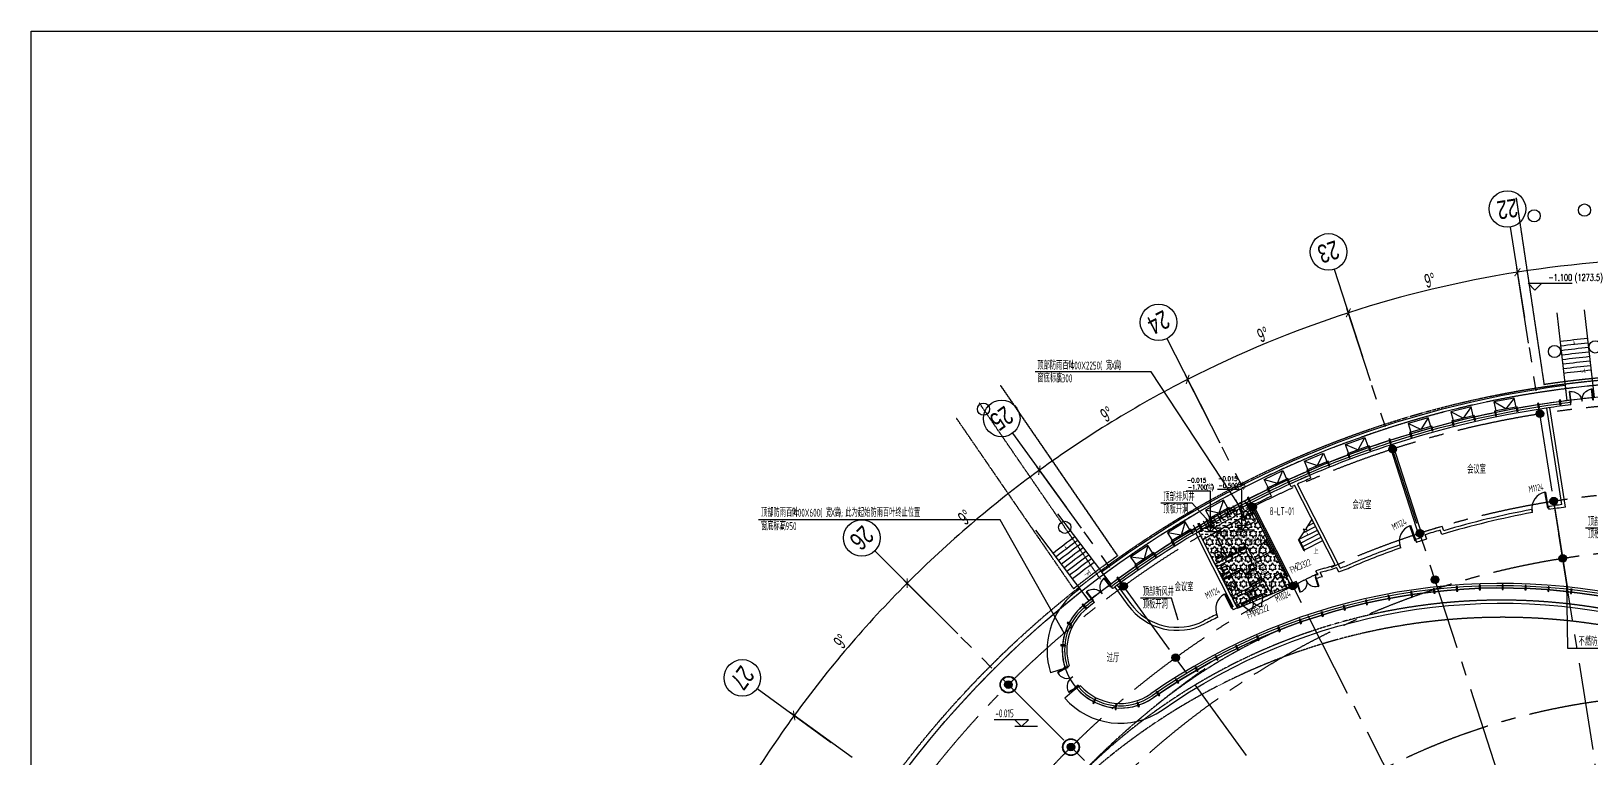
# Model space of a CAD drawing. Extents: x 104132 to 3338343, y -1228862 to 1409848.
# Drawn here: x 104132 to 206490, y 136623 to 184338 of the extents above; entities that cross this region are included whole.
import ezdxf
from ezdxf.enums import TextEntityAlignment as Align

# ---------------------------------------------------------------- set-up
doc = ezdxf.new("R2010")
doc.units = 0
for name, pattern in [('CENTER', [50.8, 31.75, -6.35, 6.35, -6.35]), ('CENTER2', [28.575, 19.05, -3.175, 3.175, -3.175]), ('DASH', [0.35, 0.25, -0.1])]:
    doc.linetypes.add(name, pattern=pattern)
doc.layers.get('0').update_dxf_attribs({"color": 8})
doc.layers.get('Defpoints').update_dxf_attribs({"color": 8})
for name, color, linetype in [('#标注', 8, 'Continuous'), ('#轴线', 8, 'CENTER2'), ('150高门槛', 8, 'Continuous'), ('A-AL', 8, 'Continuous'), ('A-COLS-PLAN-S', 8, 'Continuous'), ('A-FIXT', 8, 'Continuous'), ('A-FLOR-OVHD', 8, 'DASH'), ('A-GLAZ', 8, 'Continuous'), ('A-ROOF-DRAN', 8, 'Continuous'), ('ACS_挡烟垂壁', 8, 'DASH'), ('Bridge-A', 8, 'Continuous'), ('C-NAME', 8, 'Continuous'), ('C-SHET-SHBD', 8, 'Continuous'), ('Column-Bridge', 8, 'Continuous'), ('dim', 8, 'Continuous'), ('DIM_ELEV', 8, 'Continuous'), ('DIM_LEAD', 8, 'Continuous'), ('DIM_SYMB', 8, 'Continuous'), ('DOTE', 8, 'CENTER'), ('PUB_HATCH', 8, 'Continuous'), ('STAIR', 8, 'Continuous'), ('WALL', 8, 'Continuous'), ('WINDOW', 8, 'Continuous'), ('WINDOW_TEXT', 8, 'Continuous'), ('建-屋面看线', 8, 'Continuous'), ('建-标字-设备', 8, 'Continuous'), ('建-洁具', 8, 'Continuous')]:
    doc.layers.add(name, color=color, linetype=linetype)
for name, color, linetype, plot in [('开窗', 8, 'Continuous', False), ('水-套管', 8, 'Continuous', False), ('结构板边线', 8, 'Continuous', False), ('降板示意', 8, 'Continuous', False)]:
    doc.layers.add(name, color=color, linetype=linetype, plot=plot)
doc.styles.add('_TCH_DIM', font='SIMPLEX', dxfattribs={"bigfont": 'GBCBIG'})
doc.styles.add('JHZX', font='jrs.shx', dxfattribs={"width": 0.6, "bigfont": 'jhz.shx'})
doc.styles.add('XD2008', font='xd-hzs.shx', dxfattribs={"width": 0.7, "bigfont": 'xd-hztxt.shx'})
doc.dimstyles.new('JZBZ-300', dxfattribs={"dimscale": 300, "dimtxt": 3, "dimasz": 1.5, "dimexe": 1, "dimexo": 1, "dimgap": 0.5, "dimtad": 1, "dimdec": 0, "dimdsep": 46, "dimtxsty": 'JHZX', "dimblk1": 'ARCHTICK', "dimblk2": 'ARCHTICK', "dimsah": 1, "dimcen": 0, "dimclrd": 1, "dimclre": 1, "dimclrt": 2, "dimadec": 3, "dimazin": 2, "dimtfac": 1, "dimtdec": 0, "dimtix": 1, "dimtmove": 0, "dimatfit": 3, "dimfxl": 1, "dimtolj": 1, "dimlwd": -1, "dimlwe": -1, "dimarcsym": 1})

# ---------------------------------------------------------------- blocks, each defined once
blk = doc.blocks.new('_ARCHTICK')
at = {"color": 0, "linetype": 'ByBlock', "const_width": 0.15}
blk.add_lwpolyline([(-0.5, -0.5), (0.5, 0.5)], dxfattribs=at)
blk = doc.blocks.new('*D25')
at = {"layer": '#标注', "color": 1, "ltscale": 300, "transparency": 16777216}
for p, q in [((571468, -79346), (571468, -74346)), ((560830, -80183), (560048, -75245))]:
    blk.add_line(p, q, dxfattribs=at)
blk.add_arc((571468, -147346), 72700, 90, 99, dxfattribs=at)
at = {"layer": 'Defpoints', "color": 0, "ltscale": 300, "transparency": 16777216}
for p in [(567663, -74746), (571468, -79646), (560877, -80479), (571468, -147346)]:
    blk.add_point(p, dxfattribs=at)
at = {"layer": '#标注', "color": 1, "ltscale": 300, "transparency": 16777216, "xscale": 450, "yscale": 450, "zscale": 450}
blk.add_blockref('_ARCHTICK', (571468, -74646), dxfattribs=at)
at = {"layer": '#标注', "color": 1, "ltscale": 300, "transparency": 16777216, "xscale": 450, "yscale": 450, "zscale": 450, "rotation": 189}
blk.add_blockref('_ARCHTICK', (560095, -75541), dxfattribs=at)
at = {"layer": '#标注', "color": 2, "ltscale": 300, "transparency": 16777216, "insert": (565717, -74272), "char_height": 900, "attachment_point": 5, "rotation": 4.5, "style": 'JHZX'}
blk.add_mtext('\\A1;9°', dxfattribs=at)
blk = doc.blocks.new('*D26')
at = {"layer": '#标注', "color": 1, "ltscale": 300, "transparency": 16777216}
for p, q in [((560830, -80183), (560048, -75245)), ((550455, -82674), (548910, -77919))]:
    blk.add_line(p, q, dxfattribs=at)
blk.add_arc((571468, -147346), 72700, 99, 108, dxfattribs=at)
at = {"layer": 'Defpoints', "color": 0, "ltscale": 300, "transparency": 16777216}
for p in [(556353, -76235), (560877, -80479), (550547, -82959), (571468, -147346)]:
    blk.add_point(p, dxfattribs=at)
at = {"layer": '#标注', "color": 1, "ltscale": 300, "transparency": 16777216, "xscale": 450, "yscale": 450, "zscale": 450}
for p, rotation in [((560095, -75541), 8.999999999999936), ((549002, -78204), 198.0000000000012)]:
    blk.add_blockref('_ARCHTICK', p, dxfattribs=dict(at, rotation=rotation))
at = {"layer": '#标注', "color": 2, "ltscale": 300, "transparency": 16777216, "insert": (554356, -76071), "char_height": 900, "attachment_point": 5, "rotation": 13.5, "style": 'JHZX'}
blk.add_mtext('\\A1;9°', dxfattribs=at)
blk = doc.blocks.new('*D27')
at = {"layer": '#标注', "color": 1, "ltscale": 300, "transparency": 16777216}
for p, q in [((550455, -82674), (548910, -77919)), ((540597, -86757), (538327, -82302))]:
    blk.add_line(p, q, dxfattribs=at)
blk.add_arc((571468, -147346), 72700, 108, 117, dxfattribs=at)
at = {"layer": 'Defpoints', "color": 0, "ltscale": 300, "transparency": 16777216}
for p in [(545415, -79475), (550547, -82959), (540733, -87025), (571468, -147346)]:
    blk.add_point(p, dxfattribs=at)
at = {"layer": '#标注', "color": 1, "ltscale": 300, "transparency": 16777216, "xscale": 450, "yscale": 450, "zscale": 450}
for p, rotation in [((549002, -78204), 18.0000000000014), ((538463, -82570), 207.0000000000022)]:
    blk.add_blockref('_ARCHTICK', p, dxfattribs=dict(at, rotation=rotation))
at = {"layer": '#标注', "color": 2, "ltscale": 300, "transparency": 16777216, "insert": (543417, -79626), "char_height": 900, "attachment_point": 5, "rotation": 22.5, "style": 'JHZX'}
blk.add_mtext('\\A1;9°', dxfattribs=at)
blk = doc.blocks.new('*D28')
at = {"layer": '#标注', "color": 1, "ltscale": 300, "transparency": 16777216}
for p, q in [((540597, -86757), (538327, -82302)), ((531498, -92333), (528560, -88288))]:
    blk.add_line(p, q, dxfattribs=at)
blk.add_arc((571468, -147346), 72700, 117, 126, dxfattribs=at)
at = {"layer": 'Defpoints', "color": 0, "ltscale": 300, "transparency": 16777216}
for p in [(535118, -84386), (540733, -87025), (531675, -92575), (571468, -147346)]:
    blk.add_point(p, dxfattribs=at)
at = {"layer": '#标注', "color": 1, "ltscale": 300, "transparency": 16777216, "xscale": 450, "yscale": 450, "zscale": 450}
for p, rotation in [((538463, -82570), 27.00000000000201), ((528736, -88530), 215.9999999999994)]:
    blk.add_blockref('_ARCHTICK', p, dxfattribs=dict(at, rotation=rotation))
at = {"layer": '#标注', "color": 2, "ltscale": 300, "transparency": 16777216, "insert": (533169, -84847), "char_height": 900, "attachment_point": 5, "rotation": 31.5, "style": 'JHZX'}
blk.add_mtext('\\A1;9°', dxfattribs=at)
blk = doc.blocks.new('*D29')
at = {"layer": '#标注', "color": 1, "ltscale": 300, "transparency": 16777216}
for p, q in [((531498, -92333), (528560, -88288)), ((523385, -99263), (519849, -95727))]:
    blk.add_line(p, q, dxfattribs=at)
blk.add_arc((571468, -147346), 72700, 126, 135, dxfattribs=at)
at = {"layer": 'Defpoints', "color": 0, "ltscale": 300, "transparency": 16777216}
for p in [(525716, -90847), (531675, -92575), (523597, -99475), (571468, -147346)]:
    blk.add_point(p, dxfattribs=at)
at = {"layer": '#标注', "color": 1, "ltscale": 300, "transparency": 16777216, "xscale": 450, "yscale": 450, "zscale": 450}
for p, rotation in [((528736, -88530), 35.99999999999944), ((520061, -95939), 224.9999999999997)]:
    blk.add_blockref('_ARCHTICK', p, dxfattribs=dict(at, rotation=rotation))
at = {"layer": '#标注', "color": 2, "ltscale": 300, "transparency": 16777216, "insert": (523863, -91608), "char_height": 900, "attachment_point": 5, "rotation": 40.5, "style": 'JHZX'}
blk.add_mtext('\\A1;9°', dxfattribs=at)
blk = doc.blocks.new('*D30')
at = {"layer": '#标注', "color": 1, "ltscale": 300, "transparency": 16777216}
for p, q in [((523385, -99263), (519849, -95727)), ((516455, -107376), (512410, -104438))]:
    blk.add_line(p, q, dxfattribs=at)
blk.add_arc((571468, -147346), 72700, 135, 144, dxfattribs=at)
at = {"layer": 'Defpoints', "color": 0, "ltscale": 300, "transparency": 16777216}
for p in [(517441, -98700), (523597, -99475), (516697, -107553), (571468, -147346)]:
    blk.add_point(p, dxfattribs=at)
at = {"layer": '#标注', "color": 1, "ltscale": 300, "transparency": 16777216, "xscale": 450, "yscale": 450, "zscale": 450}
for p, rotation in [((520061, -95939), 44.99999999999975), ((512652, -104614), 233.9999999999976)]:
    blk.add_blockref('_ARCHTICK', p, dxfattribs=dict(at, rotation=rotation))
at = {"layer": '#标注', "color": 2, "ltscale": 300, "transparency": 16777216, "insert": (515730, -99741), "char_height": 900, "attachment_point": 5, "rotation": 49.5, "style": 'JHZX'}
blk.add_mtext('\\A1;9°', dxfattribs=at)
blk = doc.blocks.new('*D31')
at = {"layer": '#标注', "color": 1, "ltscale": 300, "transparency": 16777216}
for p, q in [((516455, -107376), (512410, -104438)), ((510879, -116475), (506424, -114205))]:
    blk.add_line(p, q, dxfattribs=at)
blk.add_arc((571468, -147346), 72700, 144, 153, dxfattribs=at)
at = {"layer": 'Defpoints', "color": 0, "ltscale": 300, "transparency": 16777216}
for p in [(510497, -107751), (516697, -107553), (511147, -116611), (571468, -147346)]:
    blk.add_point(p, dxfattribs=at)
at = {"layer": '#标注', "color": 1, "ltscale": 300, "transparency": 16777216, "xscale": 450, "yscale": 450, "zscale": 450}
for p, rotation in [((512652, -104614), 53.9999999999973), ((506692, -114341), 242.9999999999993)]:
    blk.add_blockref('_ARCHTICK', p, dxfattribs=dict(at, rotation=rotation))
at = {"layer": '#标注', "color": 2, "ltscale": 300, "transparency": 16777216, "insert": (508969, -109047), "char_height": 900, "attachment_point": 5, "rotation": 58.5, "style": 'JHZX'}
blk.add_mtext('\\A1;9°', dxfattribs=at)
blk = doc.blocks.new('*U1046')
blk.add_line((0, -20), (0, 0))
blk.add_circle((0, -24), 4)
at = {"style": 'JHZX', "width": 0.75}
blk.add_attdef('AXES', text='', height=4, dxfattribs=at).set_placement((0, -24), align=Align.MIDDLE_CENTER)
blk = doc.blocks.new('A3文本框')
at = {"layer": 'Defpoints', "ltscale": 500}
blk.add_lwpolyline([(10, -10), (-420, -10), (-420, 297), (10, 297)], close=True, dxfattribs=at)
at = {"layer": 'C-SHET-SHBD', "style": 'XD2008', "width": 0.7}
for tag, height, p in [('子项名称', 4.5, (-37.49, 35.41)), ('图名', 4.5, (-37.49, 24.27)), ('比例', 3, (-56.3, 8.25)), ('MQJD-01', 3, (-13.24, 2.27))]:
    blk.add_attdef(tag, text='', height=height, dxfattribs=at).set_placement(p, align=Align.CENTER)
blk = doc.blocks.new('_YZH')
blk.add_circle((0, 0), 0.5)
at = {"layer": 'PUB_HATCH', "const_width": 0.5}
blk.add_lwpolyline([(-0.25, 0, 1), (0.25, 0, 1)], format="xyb", close=True, dxfattribs=at)
blk = doc.blocks.new('二层柱网0313')
at = {"layer": 'A-COLS-PLAN-S', "xscale": 500, "yscale": 500, "zscale": 500}
for p in [(811566, -284825), (801907, -287144), (792730, -290945), (812473, -290554), (803699, -292660), (813067, -294307), (804688, -295704), (784261, -296135), (795363, -296113), (787670, -300827), (776708, -302586), (780809, -306687)]:
    blk.add_blockref('_YZH', p, dxfattribs=at)
blk = doc.blocks.new('$lvtry$00000221')
for p, q in [((-124, -91), (-43, -216)), ((-116, -76), (116, -76)), ((43, -216), (124, -91))]:
    blk.add_line(p, q)
blk.add_lwpolyline([(69, -231, -0.5773503), (-69, -231), (-162, -88, -0.1453776), (-170, -61), (-170, 0), (170, 0), (170, -61, -0.1453776), (162, -88)], format="xyb", close=True)
for centre, radius in [((0, -177), 20), ((0, -38), 17.7)]:
    blk.add_circle(centre, radius)
for centre, radius, start, end in [((-116, -86), 10, 90, 213.0863), ((0, -191), 50, 210, 330), ((116, -86), 10, 326.9137, 90)]:
    blk.add_arc(centre, radius, start, end)
for p in [(0, -38), (0, -177)]:
    blk.add_point(p)
blk = doc.blocks.new('A$C206F0229')
at = {"layer": '建-洁具'}
for p, q in [((0, 25), (400, 25)), ((0, 25), (0, 0)), ((400, 25), (400, 0)), ((0, 0), (400, 0))]:
    blk.add_line(p, q, dxfattribs=at)
at = {"layer": '建-洁具', "extrusion": (0, 0, -1), "xscale": -1, "zscale": -1, "rotation": 269.9999999999999}
blk.add_blockref('$lvtry$00000221', (0, 362), dxfattribs=at)
blk = doc.blocks.new('A$C346B0DA7')
for p, q in [((59, 99), (138, 146)), ((59, 99), (71, 79)), ((71, 79), (150, 126)), ((138, 146), (150, 126)), ((59, -99), (71, -79)), ((59, -99), (138, -146)), ((71, -79), (150, -126)), ((150, -126), (138, -146))]:
    blk.add_line(p, q)
for points in [[(124, 138, 0.0128832), (119, 150, 0.0287351), (103, 183, 0.0385839), (81, 215, 0.0436349), (58, 239, 0.0469481), (30, 260, 0.0600016), (3, 271, 0.0757855), (-27, 275, 0.0608891), (-62, 271, 0.0545861), (-94, 259, 0.0543791), (-122, 240, 0.0383211), (-146, 217, 0.0353029), (-168, 189, 0.040035), (-185, 157, 0.032621), (-200, 118, 0.024635), (-211, 77, 0.0537681), (-218, -1), (-216, -39), (-211, -76, 1826.7189195)], [(124, 138, 0.0128832), (119, 150, 0.0287351), (103, 183, 0.0385839), (81, 215, 0.0436349), (58, 239, 0.0469481), (30, 260, 0.0600016), (3, 271, 0.0757855), (-27, 275, 0.0608891), (-62, 271, 0.0545861), (-94, 259, 0.0543791), (-122, 240, 0.0383211), (-146, 217, 0.0353029), (-168, 189, 0.040035), (-185, 157, 0.032621), (-200, 118, 0.024635), (-211, 77, 0.0537681), (-218, -1), (-216, -39), (-211, -76, 1826.7189195)], [(124, 138, 0.0128832), (119, 150, 0.0287351), (103, 183, 0.0385839), (81, 215, 0.0436349), (58, 239, 0.0469481), (30, 260, 0.0600016), (3, 271, 0.0757855), (-27, 275, 0.0608891), (-62, 271, 0.0545861), (-94, 259, 0.0543791), (-122, 240, 0.0383211), (-146, 217, 0.0353029), (-168, 189, 0.040035), (-185, 157, 0.032621), (-200, 118, 0.024635), (-211, 77, 0.0537681), (-218, -1), (-216, -39), (-211, -76, 1826.7189194)], [(124, 138, 0.0128832), (119, 150, 0.0287351), (103, 183, 0.0385839), (81, 215, 0.0436349), (58, 239, 0.0469481), (30, 260, 0.0600016), (3, 271, 0.0757855), (-27, 275, 0.0608891), (-62, 271, 0.0545861), (-94, 259, 0.0543791), (-122, 240, 0.0383211), (-146, 217, 0.0353029), (-168, 189, 0.040035), (-185, 157, 0.032621), (-200, 118, 0.024635), (-211, 77, 0.0537681), (-218, -1), (-216, -39), (-211, -76, 1826.7189194)], [(132, -115, 0.0251282), (138, -85, 0.0426727), (146, 0), (144, 42, 0.0214466), (138, 85, 0.0251262), (132, 115)], [(132, -115, 0.0251282), (138, -85, 0.0426727), (146, 0), (144, 42, 0.0214466), (138, 85, 0.0251262), (132, 115)], [(132, -115, 0.0251282), (138, -85, 0.0426727), (146, 0), (144, 42, 0.0214466), (138, 85, 0.0251262), (132, 115)], [(132, -115, 0.0251282), (138, -85, 0.0426727), (146, 0), (144, 42, 0.0214466), (138, 85, 0.0251262), (132, 115)], [(-211, -76, 0.02503), (-200, -118, 0.032621), (-185, -157, 0.040035), (-168, -189, 0.0353029), (-146, -217, 0.0383211), (-122, -240, 0.0543791), (-94, -259, 0.0545861), (-62, -271, 0.0608891), (-27, -275, 0.0757855), (3, -271, 0.0600016), (30, -260, 0.0469481), (58, -239, 0.0436349), (81, -215, 0.0385839), (103, -183, 0.0287351), (119, -150, 0.0128809), (124, -138)], [(-211, -76, 0.02503), (-200, -118, 0.032621), (-185, -157, 0.040035), (-168, -189, 0.0353029), (-146, -217, 0.0383211), (-122, -240, 0.0543791), (-94, -259, 0.0545861), (-62, -271, 0.0608891), (-27, -275, 0.0757855), (3, -271, 0.0600016), (30, -260, 0.0469481), (58, -239, 0.0436349), (81, -215, 0.0385839), (103, -183, 0.0287351), (119, -150, 0.0128809), (124, -138)], [(-211, -76, 0.02503), (-200, -118, 0.032621), (-185, -157, 0.040035), (-168, -189, 0.0353029), (-146, -217, 0.0383211), (-122, -240, 0.0543791), (-94, -259, 0.0545861), (-62, -271, 0.0608891), (-27, -275, 0.0757855), (3, -271, 0.0600016), (30, -260, 0.0469481), (58, -239, 0.0436349), (81, -215, 0.0385839), (103, -183, 0.0287351), (119, -150, 0.0128809), (124, -138)], [(-211, -76, 0.02503), (-200, -118, 0.032621), (-185, -157, 0.040035), (-168, -189, 0.0353029), (-146, -217, 0.0383211), (-122, -240, 0.0543791), (-94, -259, 0.0545861), (-62, -271, 0.0608891), (-27, -275, 0.0757855), (3, -271, 0.0600016), (30, -260, 0.0469481), (58, -239, 0.0436349), (81, -215, 0.0385839), (103, -183, 0.0287351), (119, -150, 0.0128809), (124, -138)]]:
    blk.add_lwpolyline(points, format="xyb")
blk.add_lwpolyline([(-29, 0, 0.414221), (0, -29, 0.414221), (29, 0, 0.414221), (0, 29, 0.414221)], format="xyb", close=True)
blk.add_lwpolyline([(-29, 0, 0.414221), (0, -29, 0.414221), (29, 0, 0.414221), (0, 29, 0.414221)], format="xyb", close=True)
blk.add_lwpolyline([(-29, 0, 0.414221), (0, -29, 0.414221), (29, 0, 0.414221), (0, 29, 0.414221)], format="xyb", close=True)
blk.add_lwpolyline([(-29, 0, 0.414221), (0, -29, 0.414221), (29, 0, 0.414221), (0, 29, 0.414221)], format="xyb", close=True)
blk = doc.blocks.new('A$C5fd6f5e3')
at = {"layer": '建-洁具'}
blk.add_lwpolyline([(424, 0), (1273, 849), (849, 1273), (0, 424)], close=True, dxfattribs=at)
at = {"layer": '建-洁具', "xscale": -1, "rotation": 314.9996908281326}
blk.add_blockref('A$C346B0DA7', (636, 636), dxfattribs=at)
blk = doc.blocks.new('$lvtry$00000206')
for points in [[(-253, -220, -0.4142136), (-275, -198), (-275, -22, -0.4142136), (-253, 0), (253, 0, -0.4142136), (275, -22), (275, -198, -0.4142136), (253, -220)], [(181, -286), (-181, -286, 0.3921902), (-201, -305), (-202, -326), (-204, -363), (-205, -398), (-204, -429), (-201, -459), (-197, -488), (-189, -518), (-180, -550), (-168, -584), (-153, -619), (-135, -654), (-114, -687), (-90, -717), (-63, -741), (-33, -760), (-12, -767, 0.1543298), (12, -767), (33, -760), (63, -741), (90, -717), (114, -687), (135, -654), (153, -619), (168, -584), (180, -550), (189, -518), (197, -488), (201, -459), (204, -429), (205, -398), (204, -363), (202, -326), (201, -305, 0.3921902)]]:
    blk.add_lwpolyline(points, format="xyb", close=True)
blk.add_lwpolyline([(-275, -120), (-297, -120), (-297, -200), (-275, -200)], close=True)
for points in [[(-205, -428), (-235, -220)], [(205, -428), (235, -220)]]:
    blk.add_lwpolyline(points)
for p in [(-166, -109), (1, -443)]:
    blk.add_point(p)
blk = doc.blocks.new('$lvtry$00000190')
for p, q in [((-220, -119, 0), (-220, -428, 0)), ((-25, -99, 0), (-199, -99, 0)), ((201, -448, 0), (-199, -448, 0)), ((-16, -64, 0), (-29, -112, 0)), ((-13, -117, 0), (-29, -112, 0)), ((-16, -64, 0), (-1, -69, 0)), ((-1, -69, 0), (-13, -117, 0)), ((3, -99, 0), (-9, -99, 0)), ((-3, -84, 0), (42, -201, 0)), ((13, -78, 0), (58, -194, 0)), ((201, -99, 0), (21, -99, 0)), ((58, -194, 0), (42, -201, 0)), ((221, -119, 0), (221, -428, 0))]:
    blk.add_line(p, q)
at = {"elevation": 0}
for points in [[(-243, 0), (243, 0, -0.4142136), (263, -20), (263, -466, -0.4142136), (243, -486), (-243, -486, -0.4142136), (-263, -466), (-263, -20, -0.4142136)], [(-244, -450), (-244, -36, -0.4142136), (-224, -16), (225, -16, -0.4142136), (246, -36), (246, -450, -0.4142136), (225, -470), (-224, -470, -0.4142136)]]:
    blk.add_lwpolyline(points, format="xyb", close=True, dxfattribs=at)
for radius in [24.2, 19.3]:
    blk.add_circle((1, -184, 0), radius)
for centre, radius, start, end in [((-199, -119, 0), 20.2, 90, 180), ((-199, -428, 0), 20.2, 180, 270), ((-1, -69, 0), 15.9, 254.42872, 164.42872), ((201, -119, 0), 20.2, 0, 90), ((201, -428, 0), 20.2, 270, 0)]:
    blk.add_arc(centre, radius, start, end)
for p in [(-1, -69, 0), (1, -184, 0)]:
    blk.add_point(p)
blk = doc.blocks.new('$TCHSYS$APDOOR2D')
blk.add_line((0.5, 0), (0, 0.87))
blk.add_arc((0.5, 0), 1, 120, 180)
blk = doc.blocks.new('w2')
at = {"layer": '建-洁具'}
for p, q in [((-927, 3895), (-949, 3884)), ((-949, 3884), (-860, 3708)), ((-837, 3719), (-927, 3895)), ((-860, 3708), (-837, 3719)), ((-565, 3185), (-587, 3173)), ((-587, 3173), (154, 1719)), ((176, 1731), (-565, 3185)), ((154, 1719), (176, 1731))]:
    blk.add_line(p, q, dxfattribs=at)
for name, p, rotation in [('A$C5fd6f5e3', (1075, 5331), 251.9999999999945), ('$lvtry$00000206', (-236, 1521), 206.9999999998692), ('A$C206F0229', (800, 2048), 116.9999999996733), ('A$C206F0229', (1423, 2366), 116.9999999996733), ('$lvtry$00000206', (-342, 737), 116.9999999998692), ('A$C5fd6f5e3', (856, -953), 72.00000000004145)]:
    blk.add_blockref(name, p, dxfattribs=dict(at, rotation=rotation))
at = {"layer": '建-洁具', "xscale": 600, "yscale": -600, "zscale": 25, "rotation": 116.9999999994579}
blk.add_blockref('$TCHSYS$APDOOR2D', (-712, 3446), dxfattribs=at)
at = {"layer": '建-洁具', "yscale": -0.9999999999999993, "rotation": 207.0000000001197}
blk.add_blockref('$lvtry$00000190', (1657, -433, 0), dxfattribs=at)
blk = doc.blocks.new('llyc')
at = {"layer": 'A-FLOR-OVHD', "ltscale": 5}
for points in [[(170247, 265653), (172077, 253408)], [(144108, 242179), (136433, 253347)], [(141224, 240019), (133540, 251200)]]:
    blk.add_lwpolyline(points, dxfattribs=at)
blk.add_lwpolyline([(136433, 253347), (144108, 242179, 0.0138445), (141224, 240019)], format="xyb", dxfattribs=at)
blk.add_arc((181707, 188973), 65150, 94.5, 98.5, dxfattribs=at)
at = {"layer": 'Column-Bridge'}
for centre in [(174732, 264854), (171434, 264478), (172764, 255576), (175438, 255880), (135312, 251800), (140640, 244048)]:
    blk.add_circle(centre, 400, dxfattribs=at)
at = {"layer": 'DOTE'}
blk.add_line((142980, 240643), (135031, 252209), dxfattribs=at)
blk = doc.blocks.new('smg')
blk.add_lwpolyline([(-40, 200), (-40, -100), (40, -100), (40, 200)], close=True)
for points in [[(40, 0), (-40, 0)], [(0, -100), (0, 200)]]:
    blk.add_lwpolyline(points)
blk = doc.blocks.new('ZWBLB')
at = {"layer": 'A-AL'}
for radius in [550, 520]:
    blk.add_circle((0, 0), radius, dxfattribs=at)
blk = doc.blocks.new('WBLBK')
at = {"layer": 'A-AL'}
for p in [(-95971, 81967), (-91869, 77865)]:
    blk.add_blockref('ZWBLB', p, dxfattribs=at)
blk = doc.blocks.new('danyuan1')
at = {"layer": 'A-AL'}
for p, rotation in [((-8275, 2291), 169.7142857143211), ((-6867, 2019), 168.428571428614), ((-5465, 1716), 167.1428571428847), ((-4071, 1381), 165.8571428571781), ((-2685, 1015), 164.5714285714549), ((-1307, 618), 163.2857142857502), ((62, 190), 162.0000000000363)]:
    blk.add_blockref('smg', p, dxfattribs=dict(at, rotation=rotation))
blk = doc.blocks.new('shangxuechuang')
at = {"layer": '开窗'}
for points in [[(-254, 543), (974, 1118)], [(-254, 543), (614, 287), (974, 1118)], [(974, 1118), (1222, 572)], [(0, 0), (-254, 543)], [(0, 0), (1228, 575)]]:
    blk.add_lwpolyline(points, dxfattribs=at)
blk = doc.blocks.new('Plum-NOTE$0$刚性防水套管')
for p, q in [((1, 0.5), (-1, 0.5)), ((0, 1), (0, 0.5)), ((-1, -0.5), (1, -0.5)), ((0, -0.5), (0, -1))]:
    blk.add_line(p, q)
blk = doc.blocks.new('stguan')
at = {"layer": '水-套管', "xscale": -300.0000000000004, "yscale": 300.0000000000003, "zscale": 300.0000000000003, "rotation": 298.1591823167653}
for p in [(21354, 69250), (21800, 69477), (22245, 69704), (19182, 68200), (19572, 68342), (20018, 68569), (20463, 68796), (20909, 69023)]:
    blk.add_blockref('Plum-NOTE$0$刚性防水套管', p, dxfattribs=at)
blk = doc.blocks.new('$DorLib2D$00000002')
for p, q in [((-0.5, 0), (-0.5, 0.4875)), ((-0.475, 0.4875), (-0.5, 0.4875)), ((-0.475, 0), (-0.475, 0.4875)), ((0.475, 0), (0.475, 0.4875)), ((0.475, 0.4875), (0.5, 0.4875)), ((0.5, 0), (0.5, 0.4875)), ((-0.5, 0), (-0.475, 0)), ((0.5, 0), (0.475, 0))]:
    blk.add_line(p, q)
for centre, start, end in [((-0.4875, 0), 0, 88.530716), ((0.4875, 0), 91.469284, 180)]:
    blk.add_arc(centre, 0.4875, start, end)
blk = doc.blocks.new('$DorLib2D$00000001')
for p, q in [((0.45, 0.975), (0.5, 0.975)), ((0.45, 0), (0.45, 0.975)), ((0.5, 0), (0.5, 0.975)), ((0.5, 0), (0.45, 0))]:
    blk.add_line(p, q)
blk.add_arc((0.475, 0), 0.975, 91.46928, 180)
blk = doc.blocks.new('$DorLib2D$00000231')
for p, q in [((-0.5, 0), (-0.25, 0.433)), ((0.5, 0), (0.25, 0.433))]:
    blk.add_line(p, q)
for centre, start, end in [((-0.5, 0), 0, 60), ((0.5, 0), 120, 180)]:
    blk.add_arc(centre, 0.5, start, end)
blk = doc.blocks.new('A$Cd9e584bd')
at = {"layer": '降板示意'}
h = blk.add_hatch(dxfattribs=at)
h.set_pattern_fill('MUDST', color=256, scale=100)
h.set_pattern_definition([(0, (-172821.1, -302983.23), (381, 190.5), [190.5, -190.5, 0, -190.5, 0, -190.5])])
edge = h.paths.add_edge_path()
edge.add_line((-28691, 56088), (-28963, 56622))
edge.add_arc((0, 0), 63600, 117.09029, 120.51563)
edge.add_line((-32294, 54791), (-32021, 54255))
edge.add_arc((0, 0), 63000, 117.09113, 120.54915, ccw=False)
h = blk.add_hatch(dxfattribs=at)
h.set_pattern_fill('STARS', color=256, scale=200)
h.set_pattern_definition([(0, (-172821.1, -302983.23), (0, 274.963), [158.75, -158.75]), (60, (-172821.1, -302983.23), (-238.12494, 137.4815), [158.75, -158.75]), (120, (-172741.72, -302845.74), (-238.12494, -137.4815), [158.75, -158.75])])
edge = h.paths.add_edge_path()
edge.add_arc((0, 0), 63000, 117.09113, 120.54915)
edge.add_line((-32021, 54255), (-29740, 49777))
edge.add_line((-29740, 49777), (-26221, 51242))
edge.add_line((-26221, 51242), (-28691, 56088))
at = {"layer": '150高门槛'}
blk.add_lwpolyline([(-29505, 50110), (-28121, 50689), (-28083, 50597), (-29466, 50018)], close=True, dxfattribs=at)
at = {"layer": 'A-FIXT'}
for p, q in [((-29562, 52291), (-30720, 51701)), ((-30709, 51679), (-29550, 52269)), ((-29550, 52269), (-29562, 52291)), ((-28760, 52700), (-29027, 52564)), ((-29027, 52564), (-29016, 52541)), ((-29016, 52541), (-28748, 52677)), ((-30720, 51701), (-30709, 51679))]:
    blk.add_line(p, q, dxfattribs=at)
at = {"layer": 'A-FLOR-OVHD', "ltscale": 5}
for points in [[(17328, -53041, 0.6830494), (19906, -7471, -0.4319545), (11500, 17355, 0.4803449), (-2084, 48900, 0.2826225), (-41296, 37527)], [(-27019, 48329, 0.0658655), (-35279, 43232)]]:
    blk.add_lwpolyline(points, format="xyb", dxfattribs=at)
blk.add_lwpolyline([(17859, -9338, -0.4915584), (8685, 17650, 0.5294089), (-3822, 48276, 0.3080313), (-46526, 30806, 0.0032554), (-46923, 30198, 0.4514162), (-43732, 18941, -0.5041137), (-37341, -14213, 0.4317738), (-35254, -43253, 0.2572374), (17725, -52910, 0.7172904)], format="xyb", close=True, dxfattribs=at)
blk.add_circle((0, 0), 65000, dxfattribs=at)
blk.add_arc((0, 0), 55800, 124.84454, 170.07583, dxfattribs=at)
at = {"layer": 'A-GLAZ'}
for p, q in [((-7866, 63112), (-7899, 63410)), ((-38111, 51291), (-37929, 51053)), ((-39122, 50144), (-39304, 50383)), ((-39610, 49760), (-39797, 49994)), ((-41042, 45842), (-40776, 45993)), ((-40038, 44687), (-40305, 44536))]:
    blk.add_line(p, q, dxfattribs=at)
for centre, radius, start, end in [((0, 0), 63900, 98.46118, 108), ((0, 0), 63750, 98.46118, 108), ((0, 0), 63600, 98.46118, 108), ((0, 0), 63900, 97.10108, 98.46118), ((0, 0), 63750, 97.10266, 98.46118), ((0, 0), 63600, 97.10425, 98.46118), ((0, 0), 63900, 108, 120.59457), ((0, 0), 63750, 108, 120.59457), ((0, 0), 63600, 108, 120.59457), ((0, 0), 63900, 120.59457, 126.35922), ((0, 0), 63750, 120.59457, 126.35922), ((0, 0), 63600, 120.59457, 126.35922), ((0, 0), 63900, 126.35922, 126.61321), ((0, 0), 63750, 126.35922, 126.61163), ((0, 0), 63600, 126.35922, 126.61004), ((-12433, 11299), 40100, 74.61122, 124.9823), ((-12433, 11299), 39950, 74.61122, 124.9823), ((0, 0), 63900, 127.95822, 128.52059), ((0, 0), 63750, 127.9598, 128.52059), ((-12433, 11299), 39800, 74.61122, 124.9823), ((-37430, 47021), 3800, 128.52059, 198.07911), ((-37430, 47021), 3650, 128.52059, 197.60465), ((-37430, 47021), 3500, 128.52059, 197.0886), ((0, 0), 63600, 127.96139, 128.52059), ((-37430, 47021), 3800, 220.84534, 304.9823), ((-37430, 47021), 3650, 221.31979, 304.9823), ((-37430, 47021), 3500, 221.83585, 304.9823)]:
    blk.add_arc(centre, radius, start, end, dxfattribs=at)
at = {"layer": 'A-ROOF-DRAN'}
for points in [[(-8240, 64375, 0.1283514), (-38650, 52136)], [(-8127, 63381, 0.1282597), (-38047, 51338)], [(-40081, 51044, 0.0016617), (-40419, 50777, 0.3131822), (-41993, 45532)], [(-39478, 50246, 0.0015892), (-39797, 49994, 0.3131822), (-41042, 45842)], [(-40305, 44536, 0.3845499), (-35251, 43908, -0.223394), (-1872, 49672, -0.4803449), (12206, 16979, 0.4319545), (20239, -6743, -0.1912089), (33156, -20221, 0.3104373), (47154, -29442, 0.3104373)], [(-41061, 43882, 0.3845499), (-34678, 43089, -0.223394), (-2137, 48707, -0.4803449), (11323, 17449, 0.4319545), (19823, -7653, -0.1912089), (32229, -20598, 0.2050196), (41068, -29343, 0.1775516)]]:
    blk.add_lwpolyline(points, format="xyb", dxfattribs=at)
for points in [[(-8240, 64375), (-8127, 63381)], [(-38650, 52136), (-38047, 51338)], [(-40081, 51044), (-39478, 50246)], [(-41042, 45842), (-41993, 45532)], [(-40305, 44536), (-41061, 43882)]]:
    blk.add_lwpolyline(points, dxfattribs=at)
at = {"layer": 'ACS_挡烟垂壁', "const_width": 100}
blk.add_lwpolyline([(-8948, 56496), (-8087, 51062)], dxfattribs=at)
at = {"layer": 'DIM_ELEV'}
for p, q in [((-10223, 70629), (-10673, 71079)), ((-10673, 71079), (-7775, 71079)), ((-10223, 70629), (-9773, 71079)), ((-31509, 57449), (-33109, 57449)), ((-31509, 54783), (-31509, 57449)), ((-29451, 57558), (-31051, 57558)), ((-29451, 54892), (-29451, 57558)), ((-31509, 54783), (-31809, 55083)), ((-31209, 55083), (-31809, 55083)), ((-30680, 54783), (-31809, 54783)), ((-31509, 54783), (-31209, 55083)), ((-29451, 54892), (-29751, 55192)), ((-29151, 55192), (-29751, 55192)), ((-28622, 54892), (-29751, 54892)), ((-29451, 54892), (-29151, 55192)), ((-43444, 42456), (-45694, 42456)), ((-43894, 42006), (-44344, 42456)), ((-42844, 42006), (-44344, 42006)), ((-43894, 42006), (-43444, 42456))]:
    blk.add_line(p, q, dxfattribs=at)
at = {"layer": 'DIM_LEAD'}
for p, q in [((-35398, 65266), (-43016, 65266)), ((-29627, 56504), (-35398, 65266)), ((-32717, 56656), (-34756, 56656)), ((-29349, 52975), (-32717, 56656)), ((-45307, 55571), (-61149, 55571)), ((-41096, 48125), (-45307, 55571)), ((-4872, 55026), (-6911, 55026)), ((-8151, 51460), (-8093, 47160)), ((-34066, 50422), (-36105, 50422)), ((-33632, 48992), (-34066, 50422)), ((-8093, 47160), (-2977, 47160))]:
    blk.add_line(p, q, dxfattribs=at)
for points in [[(-29627, 56504, 0, 120, 0), (-29875, 56880, 0, 0, 0)], [(-29349, 52975, 0, 120, 0), (-29653, 53307, 0, 0, 0)], [(-8151, 51460, 0, 120, 0), (-8145, 51010, 0, 0, 0)], [(-33632, 48992, 0, 120, 0), (-33763, 49423, 0, 0, 0)], [(-41096, 48125, 0, 120, 0), (-41317, 48516, 0, 0, 0)]]:
    blk.add_lwpolyline(points, format="xyseb", dxfattribs=at)
at = {"layer": 'DIM_SYMB'}
for points in [[(-7437, 65278, 0, 0, 0), (-7675, 67364, 0, 80, 0), (-7641, 67066, 0, 0, 0)], [(-24702, 53768, 0, 0, 0), (-25234, 54810, 0, 80, 0), (-25097, 54543, 0, 0, 0)], [(-39854, 52237, 0, 0, 0), (-41120, 53912, 0, 80, 0), (-40939, 53673, 0, 0, 0)]]:
    blk.add_lwpolyline(points, format="xyseb", dxfattribs=at)
at = {"layer": 'STAIR'}
for p, q in [((-24852, 55604), (-25254, 54985)), ((-25151, 55144), (-24728, 55360)), ((-24868, 55580), (-24846, 55591)), ((-24138, 54201), (-24852, 55604)), ((-25341, 54851), (-25733, 54248)), ((-25318, 53566), (-25695, 54306)), ((-25686, 54288), (-24492, 54896)), ((-25568, 54056), (-24374, 54665)), ((-25450, 53825), (-24256, 54433)), ((-25434, 54708), (-24610, 55128)), ((-25164, 54884), (-25426, 54945)), ((-25426, 54945), (-25341, 54851)), ((-25254, 54985), (-25164, 54884)), ((-25385, 53566), (-25733, 54248)), ((-25371, 53539), (-25733, 54248)), ((-25371, 53539), (-25318, 53566)), ((-25332, 53593), (-24138, 54201))]:
    blk.add_line(p, q, dxfattribs=at)
for points in [[(-8784, 69144), (-8127, 63381)], [(-6995, 69348), (-6339, 63585)], [(-41544, 55966), (-38047, 51338)], [(-42980, 54881), (-39483, 50253)]]:
    blk.add_lwpolyline(points, dxfattribs=at)
for centre, radius, start, end in [((0, 0), 67800, 95.73941, 97.26059), ((0, 0), 67500, 95.73603, 97.26397), ((0, 0), 67200, 95.73262, 97.26738), ((0, 0), 66900, 95.72918, 97.27082), ((0, 0), 66600, 95.72571, 97.27429), ((0, 0), 66300, 95.72221, 97.2778), ((0, 0), 66000, 95.71867, 97.28133), ((0, 0), 65700, 95.7151, 97.2849), ((0, 0), 63900, 95.69299, 97.30701), ((-244, -180), 67800, 126.31708, 127.83825), ((-244, -180), 67500, 126.3137, 127.84163), ((-244, -180), 67200, 126.31029, 127.84504), ((-244, -180), 66900, 126.30685, 127.84848), ((-244, -180), 66600, 126.30337, 127.85195), ((-244, -180), 66300, 126.29987, 127.85546), ((-244, -180), 66000, 126.29633, 127.85899), ((-244, -180), 65700, 126.29277, 127.86256), ((-244, -180), 63900, 126.27065, 127.88467)]:
    blk.add_arc(centre, radius, start, end, dxfattribs=at)
at = {"layer": 'WALL'}
for p, q in [((-8454, 56572), (-9455, 62893)), ((-8225, 56403), (-9257, 62923)), ((-17771, 54369), (-19749, 60456)), ((-17581, 54431), (-19558, 60518)), ((-24918, 58298), (-24996, 58482)), ((-26220, 57724), (-26302, 57906)), ((-23327, 52610), (-25986, 57830)), ((-23097, 52598), (-25804, 57911)), ((-27397, 53549), (-28963, 56623)), ((-27173, 53550), (-28694, 56535)), ((-27508, 57121), (-27595, 57302)), ((-9345, 56431), (-9311, 56234)), ((-10394, 56044), (-10429, 56241)), ((-31347, 52490), (-32467, 54689)), ((-31214, 52670), (-32294, 54791)), ((-18057, 54275), (-17992, 54086)), ((-17581, 54431), (-17673, 54717)), ((-17581, 54431), (-17581, 54431)), ((-17328, 54302), (-17421, 54587)), ((-16343, 54607), (-16436, 54892)), ((-16213, 54854), (-16306, 55140)), ((-31214, 52670), (-29075, 53760)), ((-31123, 52492), (-29163, 53491)), ((-28777, 52733), (-29163, 53491)), ((-28644, 52913), (-29075, 53760)), ((-27397, 53549), (-27486, 53503)), ((-27486, 53503), (-27395, 53325)), ((-27395, 53325), (-27306, 53370)), ((-26287, 51371), (-27306, 53370)), ((-26096, 51437), (-27173, 53550)), ((-19033, 53729), (-19098, 53918)), ((-30257, 50352), (-31347, 52490)), ((-30124, 50532), (-31123, 52492)), ((-28754, 52689), (-28777, 52733)), ((-28754, 52689), (-28618, 52421)), ((-28288, 53095), (-28644, 52913)), ((-28618, 52421), (-28440, 52512)), ((-28440, 52512), (-28576, 52779)), ((-28576, 52779), (-28553, 52735)), ((-28553, 52735), (-28197, 52916)), ((-28197, 52916), (-28288, 53095)), ((-24454, 51959), (-24593, 52231)), ((-23098, 52160), (-23235, 52430)), ((-22999, 52407), (-23097, 52598)), ((-37625, 51277), (-36761, 50086)), ((-30124, 50532), (-28164, 51530)), ((-30033, 50353), (-28073, 51352)), ((-28031, 51710), (-28209, 51619)), ((-28209, 51619), (-28164, 51530)), ((-27800, 50816), (-28073, 51352)), ((-27940, 51532), (-28031, 51710)), ((-27612, 50888), (-27940, 51532)), ((-26572, 51272), (-26503, 51084)), ((-25812, 51322), (-25872, 51512)), ((-24633, 51905), (-24572, 51715)), ((-24166, 51835), (-24305, 52107)), ((-37786, 51158), (-36922, 49969)), ((-30017, 49881), (-30257, 50352)), ((-29835, 49963), (-30033, 50353)), ((-28121, 50689), (-28044, 50505)), ((-27442, 50739), (-27511, 50927)), ((-31017, 49186), (-31103, 49367)), ((-30109, 49838), (-30024, 49658)), ((-29428, 49925), (-29505, 50110))]:
    blk.add_line(p, q, dxfattribs=at)
for centre, radius, start, end in [((0, 0), 63600, 113.14286, 114.11143), ((0, 0), 63600, 114.11143, 114.42857), ((0, 0), 63400, 114.19735, 114.42857), ((0, 0), 63400, 113.14286, 114.01638), ((0, 0), 63600, 115.71429, 117.09009), ((0, 0), 63400, 115.71429, 116.90963), ((0, 0), 57200, 98.49916, 99.4032), ((0, 0), 57000, 98.29635, 99.40127), ((0, 0), 57000, 100.50699, 106.66142), ((0, 0), 57200, 100.50506, 106.4657), ((0, 0), 57200, 108.10017, 108.40215), ((0, 0), 57500, 106.47371, 107.90036), ((0, 0), 57000, 107.69844, 108), ((0, 0), 57300, 106.66843, 107.70002), ((0, 0), 57200, 109.50401, 112.83669), ((0, 0), 57000, 109.50594, 112.83669), ((0, 0), 57000, 108, 108.40022), ((-12433, 11299), 42700, 105.7456, 106.54488), ((-12433, 11299), 42500, 105.74559, 106.22077), ((-27982, 66448), 14600, 285.74559, 288.59359), ((-27982, 66448), 14800, 285.74559, 288.70799), ((-27982, 66448), 15100, 288.87386, 292.83669), ((-27982, 66448), 14900, 289.54038, 292.83669), ((-12433, 11299), 42400, 109.07146, 109.47939), ((-12433, 11299), 42200, 108.9158, 109.47619), ((-12433, 11299), 42200, 108.48315, 108.9158), ((-12433, 11299), 42400, 108.47898, 108.79849), ((-12433, 11299), 42400, 106.47006, 106.7222), ((-12433, 11299), 42200, 106.14321, 106.71804), ((-12433, 11299), 42400, 111.24919, 111.71601), ((-12433, 11299), 42200, 111.09939, 111.71121), ((-12433, 11299), 42200, 110.83394, 111.09939), ((-12433, 11299), 42400, 110.83074, 110.97749), ((-33686, 52320), 4000, 215.99972, 297.38877), ((-33686, 52320), 3800, 215.99972, 297.38877), ((-12433, 11299), 42400, 116.12488, 117.38876), ((-12433, 11299), 42200, 116.1284, 117.38876), ((-12433, 11299), 42400, 114.50121, 114.63839), ((-12433, 11299), 42200, 114.35971, 114.63487), ((-12433, 11299), 42200, 113.74789, 114.35971), ((-12433, 11299), 42400, 113.74309, 114.23066)]:
    blk.add_arc(centre, radius, start, end, dxfattribs=at)
at = {"layer": 'WINDOW'}
for p, q in [((-28288, 53095), (-27486, 53503)), ((-28209, 51619), (-28618, 52421))]:
    blk.add_line(p, q, dxfattribs=at)
at = {"layer": '结构板边线', "ltscale": 2}
blk.add_lwpolyline([(48650, -29337, 0.2948818), (60991, -19059, 0.7391125), (-39797, 49994, 0.9695896), (-35251, 43908, -0.223394), (-1872, 49672, -0.4803449), (12206, 16979, 0.4319545), (20239, -6743, -0.1912089), (33156, -20221, 0.3104373), (47154, -29442, 0.3104373)], format="xyb", dxfattribs=at)
at = {"layer": '降板示意'}
for points in [[(-28691, 56088), (-28963, 56622, 0.014947), (-32294, 54791), (-32021, 54255, -0.0150896)], [(-28691, 56088, 0.0150896), (-32021, 54255), (-29740, 49777), (-26221, 51242)]]:
    blk.add_lwpolyline(points, format="xyb", close=True, dxfattribs=at)
at = {"layer": 'A-AL'}
for name, p, rotation in [('danyuan1', (-9965, 62916), 27), ('danyuan1', (-19684, 60582), 35.99999999999997), ('smg', (-8578, 63322), 187.7142857143211), ('danyuan1', (-28919, 56757), 45.00000000000001), ('smg', (-37559, 51696), 216.0000000000362), ('smg', (-15337, 50992), 4.184236659358104), ('smg', (-13839, 51074), 2.024847984241911), ('smg', (-12340, 51098), 359.8654593091258), ('smg', (-10840, 51067), 357.7060706340096), ('smg', (-9343, 50978), 355.5466819588934), ('smg', (-21266, 50106), 12.82179135982276), ('smg', (-19797, 50411), 10.66240268470656), ('smg', (-18318, 50661), 8.503014009590448), ('smg', (-16831, 50855), 6.343625334474248), ('smg', (-7850, 50834), 353.3872932837772), ('smg', (-39841, 49959), 218.5714285714548), ('smg', (-24163, 49331), 17.1405687100551), ('smg', (-22722, 49746), 14.98118003493888), ('smg', (-40804, 48770), 242.5996132475353), ('smg', (-26994, 48340), 21.45934606028742), ('smg', (-25588, 48862), 19.29995738517127), ('smg', (-41217, 47338), 265.2163683184889), ('smg', (-29742, 47138), 25.77812341051974), ('smg', (-28379, 47765), 23.61873473540359), ('smg', (-31080, 46460), 27.93751208563592), ('smg', (-41047, 45858), 287.8331233894426), ('smg', (-33675, 44956), 32.25628943586823), ('smg', (-32391, 45733), 30.09690076075205), ('smg', (-40322, 44556), 310.4498784603962), ('smg', (-34928, 44132), 34.41567811098439), ('smg', (-39151, 43633), 333.06663353135), ('smg', (-37716, 43232), 355.6833886023038), ('smg', (-36237, 43413), 18.30014367325732)]:
    blk.add_blockref(name, p, dxfattribs=dict(at, rotation=rotation))
blk.add_blockref('WBLBK', (51211, -37207), dxfattribs=at)
at = {"layer": 'A-FIXT'}
blk.add_blockref('w2', (-30577, 51354), dxfattribs=at)
at = {"layer": 'A-FIXT', "xscale": 600, "yscale": 600, "zscale": 25, "rotation": 206.9999999994581}
blk.add_blockref('$TCHSYS$APDOOR2D', (-29289, 52416), dxfattribs=at)
at = {"layer": 'Bridge-A'}
blk.add_blockref('llyc', (-181707, -188973), dxfattribs=at)
at = {"layer": 'WINDOW'}
for name, p, xscale, yscale, zscale, rotation in [('$DorLib2D$00000002', (-7137, 63345), -1500, 1500, 1500, 6.428578427365305), ('$DorLib2D$00000001', (-9870, 56240), 1100, 1100, -1100, 9.954128022014855), ('$DorLib2D$00000001', (-18546, 54004), 1100, 1100, -1100, 18.95308190392226), ('$DorLib2D$00000001', (-27841, 53210), 899.9999999999999, 899.9999999999999, 899.9999999999999, 27.00000000000771), ('$DorLib2D$00000001', (-28325, 52066), -899.9999999999999, 899.9999999999999, -899.9999999999999, 117.0000000000175), ('$DorLib2D$00000002', (-38616, 50718), 1500, 1500, -1500, 37.28571428571327), ('$DorLib2D$00000001', (-27007, 51005), 999.9999999999999, 999.9999999999999, -1000, 20.15506385826874), ('$DorLib2D$00000002', (-25222, 51614), -1300, 1300, -1300, 197.6005935951914), ('$DorLib2D$00000001', (-30565, 49515), 1100, 1100, -1100, 25.38163697514254), ('$DorLib2D$00000231', (-28775, 50307), -1499.999999999994, 1499.999999999994, -1499.999999999994, 202.7295492550045), ('$DorLib2D$00000002', (-40540, 45264), 1500, 1500, -1500, 119.4622216609721)]:
    blk.add_blockref(name, p, dxfattribs=dict(at, xscale=xscale, yscale=yscale, zscale=zscale, rotation=rotation))
at = {"layer": '建-屋面看线'}
blk.add_blockref('二层柱网0313', (-821468, 347346), dxfattribs=at)
at = {"layer": '开窗'}
for p, xscale, rotation in [((-11467, 62964), -1, 35.99999999999971), ((-17065, 61683), -0.9999999999999999, 41.14285714285723), ((-14280, 62386), -0.9999999999999998, 38.57142857141491), ((-30363, 56339), -1, 53.99999999999989), ((-32860, 54920), -1, 56.57142857141503), ((-35291, 53391), -1, 59.14285714285741)]:
    blk.add_blockref('shangxuechuang', p, dxfattribs=dict(at, xscale=xscale, rotation=rotation))
for p, rotation in [((-22451, 59933), 354.8571428571424), ((-25117, 58865), 357.4285714285848)]:
    blk.add_blockref('shangxuechuang', p, dxfattribs=dict(at, rotation=rotation))
blk.add_blockref('shangxuechuang', (-27733, 57679), dxfattribs=at)
at = {"layer": '水-套管'}
blk.add_blockref('stguan', (-51540, -13182), dxfattribs=at)
at = {"layer": 'C-NAME', "style": 'XD2008', "width": 0.6}
for s, p in [('会议室', (-14670, 58594)), ('8-LT-01', (-27630, 55871)), ('会议室', (-22188, 56272)), ('男卫生间', (-30728, 54283)), ('女卫生间', (-30185, 51784)), ('会议室', (-33855, 50885)), ('过厅', (-38306, 46236))]:
    blk.add_text(s, height=525, dxfattribs=at).set_placement(p)
at = {"layer": 'DIM_ELEV'}
for s, height, style, width, p in [('-1.100', 446.2, '_TCH_DIM', 0.705882, (-9350, 71237)), ('(1273.5)', 446.2, '_TCH_DIM', 0.705882, (-7625, 71237)), ('-0.015', 297.5, '_TCH_DIM', 0.705882, (-31003, 58118)), ('-0.015', 297.5, '_TCH_DIM', 0.705882, (-33061, 58009)), ('-1.700', 297.5, '_TCH_DIM', 0.705882, (-33001, 57554)), ('(', 298, '_TCH_DIM', 0.705882, (-31811, 57554)), (')', 298, '_TCH_DIM', 0.705882, (-31425, 57554)), ('-0.500', 297.5, '_TCH_DIM', 0.705882, (-30983, 57663)), ('(', 298, '_TCH_DIM', 0.705882, (-29753, 57663)), (')', 298, '_TCH_DIM', 0.705882, (-29367, 57663)), ('-0.015', 525, 'XD2008', 0.6, (-45612, 42614))]:
    blk.add_text(s, height=height, dxfattribs=dict(at, style=style, width=width)).set_placement(p)
at = {"layer": 'DIM_ELEV', "style": '_TCH_DIM'}
for p in [(-31671, 57554), (-29613, 57663)]:
    blk.add_text('结', height=338, dxfattribs=at).set_placement(p)
at = {"layer": 'DIM_LEAD', "style": 'XD2008', "width": 0.6}
for s, p in [('顶部防雨百叶', (-42859, 65424)), (':1400X2250(', (-40969, 65424)), ('宽', (-38364, 65424)), ('X', (-38049, 65424)), ('高', (-37806, 65424)), (')', (-37491, 65424)), ('窗底标高', (-42859, 64584)), ('3.300', (-41599, 64584)), ('顶部排风井', (-34598, 56805)), ('顶部防雨百叶', (-60991, 55769)), (':1400X600(', (-59101, 55769)), ('宽', (-56739, 55769)), ('高', (-56181, 55769)), (');', (-55866, 55769)), ('此为起始防雨百叶终止位置', (-55455, 55769)), ('顶板开洞', (-34598, 55986)), ('窗底标高', (-60991, 54889)), ('4.950', (-59731, 54889)), ('X', (-56424, 55769)), ('顶部排烟井', (-6754, 55176)), ('顶板开洞', (-6754, 54356)), ('顶部新风井', (-35948, 50579)), ('顶板开洞', (-35948, 49752)), ('不燃防火布挡烟垂壁（固定式）', (-7365, 47317))]:
    blk.add_text(s, height=525, dxfattribs=at).set_placement(p)
at = {"layer": 'DIM_SYMB', "style": '_TCH_DIM'}
for rotation, p in [(276.5, (-7355, 65478)), (307.07766, (-39855, 52068))]:
    blk.add_text('下', height=338, rotation=rotation, dxfattribs=at).set_placement(p)
blk.add_text('上', height=338, dxfattribs=at).set_placement((-24759, 53324))
at = {"layer": 'WINDOW_TEXT', "style": 'XD2008', "width": 0.6}
for s, rotation, p in [('M1124', 10.17773, (-10595, 57345)), ('M1124', 25.53958, (-19479, 54862)), ('M0924', 24.85412, (-28880, 53824)), ('M0924', 116.11174, (-27627, 51972)), ('FM', 24.53008, (-26173, 52028)), ('乙', 24.53008, (-25776, 52209)), ('1322', 24.53008, (-25531, 52321)), ('M1124', 24.85412, (-31735, 50363)), ('M1024', 24.85412, (-27139, 50137)), ('FM', 22.29656, (-29016, 49071)), ('丙', 22.29656, (-28613, 49237)), ('0522', 22.29656, (-28363, 49339))]:
    blk.add_text(s, height=450, rotation=rotation, dxfattribs=at).set_placement(p)
at = {"layer": '建-标字-设备', "style": 'XD2008', "width": 0.6}
blk.add_text('水', height=525, dxfattribs=at).set_placement((-29055, 50402))
blk = doc.blocks.new('轴网20240313')
at = {"layer": '#标注', "ltscale": 300}
blk.add_circle((571467.9, -147345.9), 64700, dxfattribs=at)
at = {"layer": '#轴线', "ltscale": 300}
for p, q in [((569074.4, -132234.3), (560877.2, -80479.4)), ((566739.9, -132794.7), (550547.4, -82959.4)), ((564521.8, -133713.5), (540732.7, -87024.7)), ((562474.7, -134967.9), (531674.8, -92575.4)), ((560649.1, -136527.2), (523596.7, -99474.8))]:
    blk.add_line(p, q, dxfattribs=at)
for radius in [64700, 63300, 57500, 53700, 44100]:
    blk.add_circle((571467.9, -147345.9), radius, dxfattribs=at)
at = {"layer": '#标注'}
for p, xscale, yscale, zscale, rotation, values in [((560564.4, -78504), 300.0000000000004, 300.0000000000004, 300.0000000000004, 188.999999999987, {'AXES': '22'}), ((549929.4, -81057.3), 300, 300, 300, 197.9999999999869, {'AXES': '23'}), ((539824.7, -85242.7), 300.0000000000002, 300.0000000000002, 300.0000000000002, 206.9999999999867, {'AXES': '24'}), ((530499.2, -90957.4), 300, 300, 300, 215.9999999999867, {'AXES': '25'}), ((522182.5, -98060.5), 300, 300, 300, 224.9999999999866, {'AXES': '26'}), ((515079.4, -106377.3), 299.9999999999997, 299.9999999999997, 299.9999999999997, 233.9999999999866, {'AXES': '27'})]:
    blk.add_blockref('*U1046', p, dxfattribs=dict(at, xscale=xscale, yscale=yscale, zscale=zscale, rotation=rotation)).add_auto_attribs(values)
at = {"layer": '#标注', "ltscale": 300}
for base, p1, p2, picture, middle in [((567663, -74745.5), (571467.9, -79645.9), (560877.2, -80479.4), '*D25', (565716.8, -74271.9)), ((556352.7, -76234.6), (560877.2, -80479.4), (550547.4, -82959.4), '*D26', (554356.3, -76071.2)), ((545414.5, -79474.6), (550547.4, -82959.4), (540732.7, -87024.7), '*D27', (543417.2, -79625.5)), ((535117.9, -84385.8), (540732.7, -87024.7), (531674.8, -92575.4), '*D28', (533168.7, -84847.4)), ((525716.3, -90847.4), (531674.8, -92575.4), (523596.7, -99474.8), '*D29', (523863.3, -91608.1)), ((517441.2, -98700.1), (523596.7, -99474.8), (516697.4, -107552.8), '*D30', (515730.1, -99741.3)), ((510496.5, -107750.6), (516697.4, -107552.8), (511146.7, -116610.7), '*D31', (508969.3, -109046.7))]:
    dim = blk.add_angular_dim_3p(base=base, center=(571467.9, -147345.9), p1=p1, p2=p2, dimstyle='JZBZ-300', dxfattribs=at)
    dim.commit()
    dim.dimension.update_dxf_attribs({"geometry": picture, "text_midpoint": middle})

msp = doc.modelspace()

# ---------------------------------------------------------------- block references
at = {"layer": 'dim', "xscale": 600, "yscale": 600, "zscale": 600}
msp.add_blockref('A3文本框', (356132, 6138), dxfattribs=at)
at = {"layer": 'dim', "ltscale": 300}
msp.add_blockref('A$Cd9e584bd', (212988, 96727), dxfattribs=at)
at = {"layer": 'DOTE'}
msp.add_blockref('轴网20240313', (-358480, 244073), dxfattribs=at)

doc.saveas('drawing.dxf')
